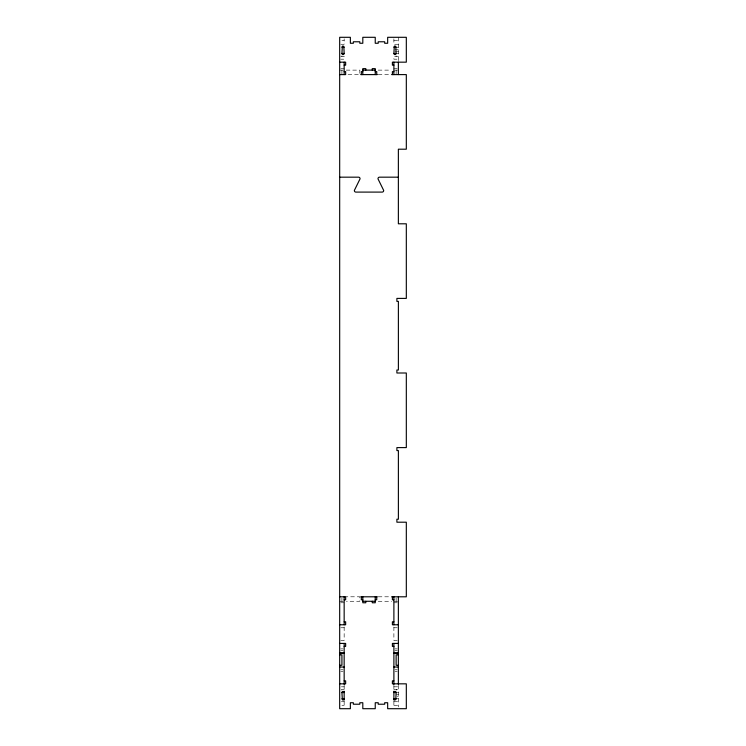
<?xml version="1.0" encoding="UTF-8"?>
<svg xmlns="http://www.w3.org/2000/svg" width="746" height="746" viewBox="0 0 746 746"><rect width="100%" height="100%" fill="white"/><g stroke="black" fill="none" stroke-linecap="round" stroke-linejoin="round"><path stroke-width="0.56" stroke-dasharray="3.73 2.8" d="M396.685 689.556L396.126 690.134M341.92 40.284L344.158 40.284M393.888 40.284L398.364 40.284M340.801 44.266L344.158 44.266L344.158 38.82M398.364 44.266L393.888 44.266L393.888 38.82M395.007 47.25L398.364 47.25M395.007 49.73L398.364 49.73M395.007 51.222L398.364 51.222M395.007 53.46L398.364 53.46M340.801 56.444L344.158 56.444L344.158 59.186L340.801 59.186M398.364 56.444L393.888 56.444L393.888 59.186L398.364 59.186M340.801 68.632L344.158 68.632M393.888 68.632L397.245 68.632M339.682 70.124L359.824 70.124L359.824 74.6L346.396 74.6M378.222 70.124L390.531 70.124M393.888 70.124L398.364 70.124M378.222 74.6L390.531 74.6M344.158 596.8L359.824 596.8L359.824 601.276L346.396 601.276M378.222 596.8L390.531 596.8M339.682 601.276L344.158 601.276M378.222 601.276L391.65 601.276M393.888 601.276L398.364 601.276M340.801 602.768L344.158 602.768M393.888 602.768L397.245 602.768M340.801 627.759L344.158 627.759M393.888 627.759L397.245 627.759M340.801 640.441L344.158 640.441L344.158 625.773M397.245 640.441L393.888 640.441L393.888 625.773M340.801 648.88L343.039 648.88M395.007 648.88L397.245 648.88M340.801 650.372L343.039 650.372M395.007 650.372L397.245 650.372M340.801 669.768L343.039 669.768M395.007 669.768L397.245 669.768M340.801 671.26L343.039 671.26M395.007 671.26L397.245 671.26M341.36 686.814L344.158 686.814M393.888 686.814L398.364 686.814M344.158 689.556L341.36 689.556L341.92 690.134M393.888 689.556L398.364 689.556M397.245 692.54L398.364 692.54M396.126 694.778L398.364 694.778M397.245 696.27L398.364 696.27M396.126 698.75L398.364 698.75M341.36 701.734L344.158 701.734M393.888 701.734L398.364 701.734M341.92 705.716L344.158 705.716M393.888 705.716L398.364 705.716M398.364 37.3L398.364 62.17M398.364 685.322L398.364 706.956M396.126 55.866L396.126 56.444M396.126 70.124L396.126 74.6M396.126 597.919L396.126 601.276M393.888 685.322L393.888 690.115M393.888 701.175L393.888 706.956M344.158 685.322L344.158 690.115M344.158 701.175L344.158 706.956M341.92 55.866L341.92 56.444M341.92 70.124L341.92 74.6M341.92 597.919L341.92 601.276"/><path stroke-width="1.12" d="M344.158 698.937L343.822 699.608A1.278 1.278 0 0 1 342.349 699.664M342.339 46.327L341.92 53.46A1.119 1.119 0 0 0 343.039 54.579A1.119 1.119 0 0 0 344.158 53.46L343.822 46.392A1.278 1.278 0 0 0 342.349 46.336M394.308 46.327L393.888 53.46A1.119 1.119 0 0 0 395.007 54.579A1.119 1.119 0 0 0 396.126 53.46L395.79 46.392A1.278 1.278 0 0 0 394.317 46.336M341.92 47.25L344.158 47.25M393.888 47.25L396.126 47.25M341.92 53.46L344.158 53.46M393.888 53.46L396.126 53.46M339.682 62.17L345.65 62.17L345.65 65.154L344.158 65.154M393.888 65.154L392.396 65.154L392.396 62.17L406.318 62.17L406.318 37.3L387.668 37.3L387.668 43.268L384.684 43.268L384.684 41.776L378.222 41.776L378.222 43.268L375.238 43.268L375.238 37.3L362.808 37.3L362.808 43.268L359.824 43.268L359.824 41.776L353.352 41.776L353.352 43.268L350.368 43.268L350.368 37.3L339.682 37.3L339.682 708.7L350.368 708.7L350.368 702.732L353.352 702.732L353.352 704.224L359.824 704.224L359.824 702.732L362.808 702.732L362.808 708.7L375.238 708.7L375.238 702.732L378.222 702.732L378.222 704.224L384.684 704.224L384.684 702.732L387.668 702.732L387.668 708.7L406.318 708.7L406.318 683.83L392.396 683.83L392.396 680.846L393.888 680.846M362.808 70.124L375.238 70.124M344.158 71.616L345.65 71.616L345.65 74.6L339.682 74.6M362.817 71.616L361.325 71.616L361.325 74.6M375.247 71.616L376.739 71.616L376.739 74.6M393.888 71.616L392.396 71.616L392.396 74.6M360.812 74.6L377.224 74.6M391.65 74.6L406.318 74.6L406.318 149.2L398.364 149.2L398.364 223.8L406.318 223.8L406.318 298.4L396.891 298.4L396.891 301.384L398.383 301.384L398.383 370.016L396.891 370.016L396.891 373L406.318 373L406.318 447.6L396.891 447.6L396.891 450.584L398.383 450.584L398.383 519.216L396.891 519.216L396.891 522.2L406.318 522.2L406.318 596.8L391.65 596.8M339.682 177.175L358.556 177.175A1.492 1.492 0 0 1 360.029 178.909L354.387 190.361A1.492 1.492 0 0 0 355.861 192.095L382.176 192.095A1.492 1.492 0 0 0 383.649 190.361L378.017 178.909A1.492 1.492 0 0 1 379.481 177.175L398.364 177.175M339.682 596.8L345.65 596.8L345.65 599.784L344.158 599.784M360.812 596.8L377.224 596.8M362.817 599.784L361.325 599.784L361.325 596.8M375.247 599.784L376.739 599.784L376.739 596.8M393.888 599.784L392.396 599.784L392.396 596.8M362.808 601.276L375.238 601.276M344.158 621.791L345.65 621.791L345.65 624.775L339.682 624.775M393.888 621.791L392.396 621.791L392.396 624.775L398.364 624.775M339.682 643.425L345.65 643.425L345.65 646.409L344.158 646.409M398.364 643.425L392.396 643.425L392.396 646.409L393.888 646.409M339.682 654.848L341.92 654.848L341.92 665.292L339.682 665.292M398.364 654.848L396.126 654.848L396.126 665.292L398.364 665.292M339.682 666.999L344.158 667.064M393.888 666.999L398.364 667.064M344.158 680.846L345.65 680.846L345.65 683.83L339.682 683.83M341.92 692.54L344.158 692.54A1.119 1.119 0 0 0 343.039 691.421A1.119 1.119 0 0 0 341.92 692.54L342.339 699.673M396.406 692.54L393.888 692.54A1.119 1.119 0 0 1 395.007 691.421A1.119 1.119 0 0 1 396.126 692.54L395.79 699.608A1.278 1.278 0 0 1 394.317 699.664M341.92 698.75L344.158 698.75M393.888 698.75L396.406 698.75M394.308 699.673L393.888 698.937M398.364 62.17L398.364 74.6M398.364 596.8L398.364 684.39M393.888 62.17L393.888 74.6M393.888 596.8L393.888 624.775M393.888 643.425L393.888 684.39M393.888 691.234L393.888 700.056M375.238 74.6L375.247 68.632L372.263 68.632L372.263 70.124M375.238 596.8L375.247 602.768L372.263 602.768L372.263 601.276M365.801 70.124L365.801 68.632L362.817 68.632L362.808 74.6M365.801 601.276L365.801 602.768L362.817 602.768L362.808 596.8M344.158 62.17L344.158 74.6M344.158 596.8L344.158 624.775M344.158 643.425L344.158 684.39M344.158 691.234L344.158 700.056M344.158 653.086L339.682 653.086L344.158 653.151M398.364 653.086L393.888 653.086L398.364 653.151"/></g></svg>
